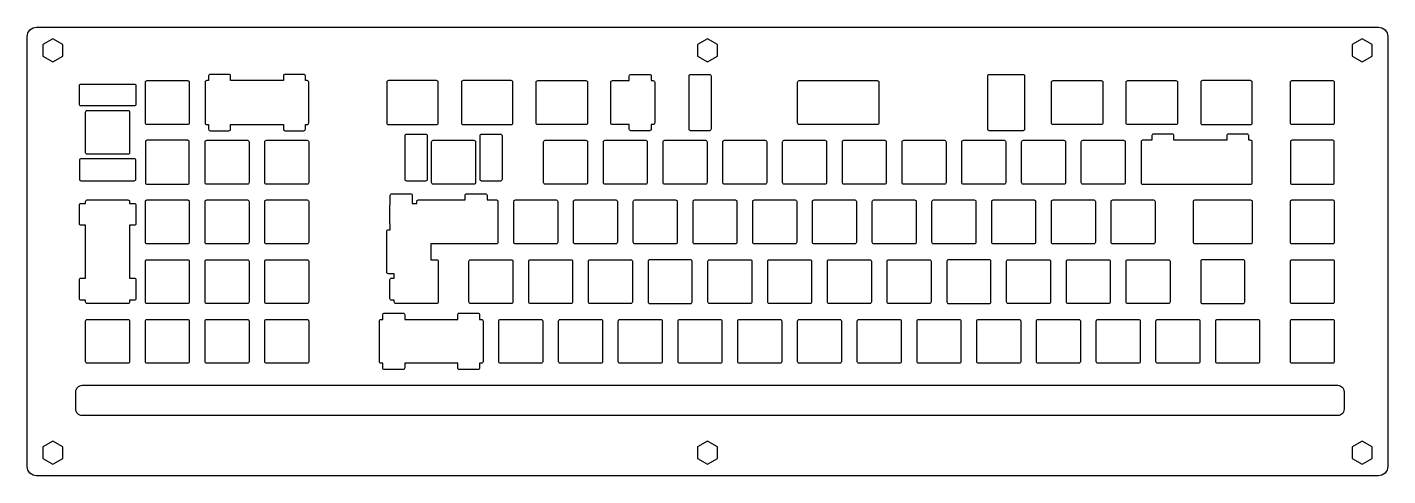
# Model space of a CAD drawing. Header units: millimetres. Extents: x -309 to 125, y 50 to 194.
import ezdxf

# ---------------------------------------------------------------- set-up
doc = ezdxf.new("R2010")
doc.units = ezdxf.units.MM
doc.layers.get('0').update_dxf_attribs({"linetype": 'CONTINUOUS'})

msp = doc.modelspace()

# ---------------------------------------------------------------- linework, layer by layer
for points in [[(-308.66, 53.36), (-308.66, 190.54, -0.414214), (-305.66, 193.54), (122.21, 193.54, -0.414214), (125.21, 190.54), (125.21, 53.36, -0.414214), (122.21, 50.36), (-305.66, 50.36, -0.414214)], [(-226.96, 162.49), (-226.96, 160.99, 0.414214), (-226.46, 160.49), (-220.46, 160.49, 0.414214), (-219.96, 160.99), (-219.96, 162.49), (-219.37, 162.49, 0.414214), (-218.87, 162.99), (-218.87, 175.99, 0.414214), (-219.37, 176.49), (-219.96, 176.49), (-219.96, 177.99, 0.414214), (-220.46, 178.49), (-226.46, 178.49, 0.414214), (-226.96, 177.99), (-226.96, 176.49), (-243.83, 176.49), (-243.83, 177.99, 0.414214), (-244.33, 178.49), (-250.33, 178.49, 0.414214), (-250.83, 177.99), (-250.83, 176.49), (-251.42, 176.49, 0.414214), (-251.92, 175.99), (-251.92, 162.99, 0.414214), (-251.42, 162.49), (-250.83, 162.49), (-250.83, 160.99, 0.414214), (-250.33, 160.49), (-244.33, 160.49, 0.414214), (-243.83, 160.99), (-243.83, 162.49)], [(-108.54, 162.99, -0.414214), (-109.04, 162.49), (-109.66, 162.49), (-109.66, 160.99, -0.414214), (-110.16, 160.49), (-116.16, 160.49, -0.414214), (-116.66, 160.99), (-116.66, 162.49), (-122.04, 162.49, -0.414214), (-122.54, 162.99), (-122.54, 175.99, -0.414214), (-122.04, 176.49), (-116.66, 176.49), (-116.66, 177.99, -0.414214), (-116.16, 178.49), (-110.16, 178.49, -0.414214), (-109.66, 177.99), (-109.66, 176.49), (-109.04, 176.49, -0.414214), (-108.54, 175.99)], [(-91.1, 178.49, -0.414214), (-90.6, 177.99), (-90.6, 160.99, -0.414214), (-91.1, 160.49), (-97.1, 160.49, -0.414214), (-97.6, 160.99), (-97.6, 177.99, -0.414214), (-97.1, 178.49)], [(8.9, 178.49, -0.414214), (9.4, 177.99), (9.4, 160.99, -0.414214), (8.9, 160.49), (-1.86, 160.49, -0.414214), (-2.36, 160.99), (-2.36, 177.99, -0.414214), (-1.86, 178.49)], [(-274.02, 168.91, -0.414214), (-274.52, 168.41), (-291.52, 168.41, -0.414214), (-292.02, 168.91), (-292.02, 174.91, -0.414214), (-291.52, 175.41), (-274.52, 175.41, -0.414214), (-274.02, 174.91)], [(-270.47, 162.49, -0.414214), (-270.97, 162.99), (-270.97, 175.99, -0.414214), (-270.47, 176.49), (-257.47, 176.49, -0.414214), (-256.97, 175.99), (-256.97, 162.99, -0.414214), (-257.47, 162.49)], [(-177.59, 162.99), (-177.59, 175.99, 0.414214), (-178.09, 176.49), (-193.47, 176.49, 0.414214), (-193.97, 175.99), (-193.97, 162.99, 0.414214), (-193.47, 162.49), (-178.09, 162.49, 0.414214)], [(-169.66, 162.49), (-154.28, 162.49, 0.414214), (-153.78, 162.99), (-153.78, 175.99, 0.414214), (-154.28, 176.49), (-169.66, 176.49, 0.414214), (-170.16, 175.99), (-170.16, 162.99, 0.414214)], [(-129.97, 162.99, -0.414214), (-130.47, 162.49), (-145.85, 162.49, -0.414214), (-146.35, 162.99), (-146.35, 175.99, -0.414214), (-145.85, 176.49), (-130.47, 176.49, -0.414214), (-129.97, 175.99)], [(-37.1, 162.99, -0.414214), (-37.6, 162.49), (-62.51, 162.49, -0.414214), (-63.01, 162.99), (-63.01, 175.99, -0.414214), (-62.51, 176.49), (-37.6, 176.49, -0.414214), (-37.1, 175.99)], [(34.34, 162.99, -0.414214), (33.84, 162.49), (18.46, 162.49, -0.414214), (17.96, 162.99), (17.96, 175.99, -0.414214), (18.46, 176.49), (33.84, 176.49, -0.414214), (34.34, 175.99)], [(58.15, 162.99, -0.414214), (57.65, 162.49), (42.27, 162.49, -0.414214), (41.77, 162.99), (41.77, 175.99, -0.414214), (42.27, 176.49), (57.65, 176.49, -0.414214), (58.15, 175.99)], [(66.08, 162.49), (81.46, 162.49, 0.414214), (81.96, 162.99), (81.96, 175.99, 0.414214), (81.46, 176.49), (66.08, 176.49, 0.414214), (65.58, 175.99), (65.58, 162.99, 0.414214)], [(108.16, 162.99, -0.414214), (107.66, 162.49), (94.66, 162.49, -0.414214), (94.16, 162.99), (94.16, 175.99, -0.414214), (94.66, 176.49), (107.66, 176.49, -0.414214), (108.16, 175.99)], [(-290.02, 166.47, -0.414214), (-289.52, 166.97), (-276.52, 166.97, -0.414214), (-276.02, 166.47), (-276.02, 153.47, -0.414214), (-276.52, 152.97), (-289.52, 152.97, -0.414214), (-290.02, 153.47)], [(-256.97, 143.94), (-256.97, 156.94, 0.414214), (-257.47, 157.44), (-270.47, 157.44, 0.414214), (-270.97, 156.94), (-270.97, 143.94, 0.414214), (-270.47, 143.44), (-257.47, 143.44, 0.414214)], [(-237.92, 143.94, -0.414214), (-238.42, 143.44), (-251.42, 143.44, -0.414214), (-251.92, 143.94), (-251.92, 156.94, -0.414214), (-251.42, 157.44), (-238.42, 157.44, -0.414214), (-237.92, 156.94)], [(-218.87, 143.94, -0.414214), (-219.37, 143.44), (-232.37, 143.44, -0.414214), (-232.87, 143.94), (-232.87, 156.94, -0.414214), (-232.37, 157.44), (-219.37, 157.44, -0.414214), (-218.87, 156.94)], [(-181.12, 144.94, -0.414214), (-181.62, 144.44), (-187.62, 144.44, -0.414214), (-188.12, 144.94), (-188.12, 158.94, -0.414214), (-187.62, 159.44), (-181.62, 159.44, -0.414214), (-181.12, 158.94)], [(-165.69, 143.94, -0.414214), (-166.19, 143.44), (-179.19, 143.44, -0.414214), (-179.69, 143.94), (-179.69, 156.94, -0.414214), (-179.19, 157.44), (-166.19, 157.44, -0.414214), (-165.69, 156.94)], [(-157.25, 144.94, -0.414214), (-157.75, 144.44), (-163.75, 144.44, -0.414214), (-164.25, 144.94), (-164.25, 158.94, -0.414214), (-163.75, 159.44), (-157.75, 159.44, -0.414214), (-157.25, 158.94)], [(-129.97, 143.94, -0.414214), (-130.47, 143.44), (-143.47, 143.44, -0.414214), (-143.97, 143.94), (-143.97, 156.94, -0.414214), (-143.47, 157.44), (-130.47, 157.44, -0.414214), (-129.97, 156.94)], [(-124.42, 143.44, -0.414214), (-124.92, 143.94), (-124.92, 156.94, -0.414214), (-124.42, 157.44), (-111.42, 157.44, -0.414214), (-110.92, 156.94), (-110.92, 143.94, -0.414214), (-111.42, 143.44)], [(-91.87, 143.94, -0.414214), (-92.37, 143.44), (-105.37, 143.44, -0.414214), (-105.87, 143.94), (-105.87, 156.94, -0.414214), (-105.37, 157.44), (-92.37, 157.44, -0.414214), (-91.87, 156.94)], [(-72.82, 143.94, -0.414214), (-73.32, 143.44), (-86.32, 143.44, -0.414214), (-86.82, 143.94), (-86.82, 156.94, -0.414214), (-86.32, 157.44), (-73.32, 157.44, -0.414214), (-72.82, 156.94)], [(-67.27, 143.44, -0.414214), (-67.77, 143.94), (-67.77, 156.94, -0.414214), (-67.27, 157.44), (-54.27, 157.44, -0.414214), (-53.77, 156.94), (-53.77, 143.94, -0.414214), (-54.27, 143.44)], [(-48.22, 143.44, -0.414214), (-48.72, 143.94), (-48.72, 156.94, -0.414214), (-48.22, 157.44), (-35.22, 157.44, -0.414214), (-34.72, 156.94), (-34.72, 143.94, -0.414214), (-35.22, 143.44)], [(-15.67, 143.94, -0.414214), (-16.17, 143.44), (-29.17, 143.44, -0.414214), (-29.67, 143.94), (-29.67, 156.94, -0.414214), (-29.17, 157.44), (-16.17, 157.44, -0.414214), (-15.67, 156.94)], [(3.38, 143.94, -0.414214), (2.88, 143.44), (-10.12, 143.44, -0.414214), (-10.62, 143.94), (-10.62, 156.94, -0.414214), (-10.12, 157.44), (2.88, 157.44, -0.414214), (3.38, 156.94)], [(8.93, 143.44, -0.414214), (8.43, 143.94), (8.43, 156.94, -0.414214), (8.93, 157.44), (21.93, 157.44, -0.414214), (22.43, 156.94), (22.43, 143.94, -0.414214), (21.93, 143.44)], [(41.48, 143.94, -0.414214), (40.98, 143.44), (27.98, 143.44, -0.414214), (27.48, 143.94), (27.48, 156.94, -0.414214), (27.98, 157.44), (40.98, 157.44, -0.414214), (41.48, 156.94)], [(73.88, 157.44), (57, 157.44), (57, 158.94, 0.414214), (56.5, 159.44), (50.5, 159.44, 0.414214), (50, 158.94), (50, 157.44), (47.03, 157.44, 0.414214), (46.53, 156.94), (46.53, 143.94, 0.414214), (47.03, 143.44), (81.46, 143.44, 0.414214), (81.96, 143.94), (81.96, 156.94, 0.414214), (81.46, 157.44), (80.88, 157.44), (80.88, 158.94, 0.414214), (80.38, 159.44), (74.38, 159.44, 0.414214), (73.88, 158.94)], [(108.16, 143.94), (108.16, 156.94, 0.414214), (107.66, 157.44), (94.66, 157.44, 0.414214), (94.16, 156.94), (94.16, 143.94, 0.414214), (94.66, 143.44), (107.66, 143.44, 0.414214)], [(-291.52, 144.53), (-274.52, 144.53, 0.414214), (-274.02, 145.03), (-274.02, 151.03, 0.414214), (-274.52, 151.53), (-291.52, 151.53, 0.414214), (-292.02, 151.03), (-292.02, 145.03, 0.414214)], [(-192.47, 106.43, -0.414214), (-192.97, 106.93), (-192.97, 112.93, -0.414214), (-192.47, 113.43), (-191.59, 113.43), (-191.59, 114.87), (-193.47, 114.87, -0.414214), (-193.97, 115.37), (-193.97, 128.37, -0.414214), (-193.47, 128.87), (-192.89, 128.87), (-192.89, 130.52, -0.150834), (-192.97, 130.81), (-192.97, 136.81, -0.150834), (-192.89, 137.09), (-192.89, 139.89, -0.414214), (-192.39, 140.39), (-186.39, 140.39, -0.414214), (-185.89, 139.89), (-185.89, 137.31), (-184.45, 137.31), (-184.45, 137.89, -0.414214), (-183.95, 138.39), (-169.01, 138.39), (-169.01, 139.89, -0.414214), (-168.51, 140.39), (-162.51, 140.39, -0.414214), (-162.01, 139.89), (-162.01, 138.39), (-159.04, 138.39, -0.414214), (-158.54, 137.89), (-158.54, 124.89, -0.414214), (-159.04, 124.39), (-179.97, 124.39), (-179.97, 119.34), (-178.09, 119.34, -0.414214), (-177.59, 118.84), (-177.59, 105.84, -0.414214), (-178.09, 105.34), (-191.09, 105.34, -0.414214), (-191.59, 105.84), (-191.59, 106.43)], [(-289.52, 105.34, -0.414214), (-290.02, 105.84), (-290.02, 106.43), (-291.52, 106.43, -0.414214), (-292.02, 106.93), (-292.02, 112.93, -0.414214), (-291.52, 113.43), (-290.02, 113.43), (-290.02, 130.31), (-291.52, 130.31, -0.414214), (-292.02, 130.81), (-292.02, 136.81, -0.414214), (-291.52, 137.31), (-290.02, 137.31), (-290.02, 137.89, -0.414214), (-289.52, 138.39), (-276.52, 138.39, -0.414214), (-276.02, 137.89), (-276.02, 137.31), (-274.52, 137.31, -0.414214), (-274.02, 136.81), (-274.02, 130.81, -0.414214), (-274.52, 130.31), (-276.02, 130.31), (-276.02, 113.43), (-274.52, 113.43, -0.414214), (-274.02, 112.93), (-274.02, 106.93, -0.414214), (-274.52, 106.43), (-276.02, 106.43), (-276.02, 105.84, -0.414214), (-276.52, 105.34)], [(-256.97, 124.89, -0.414214), (-257.47, 124.39), (-270.47, 124.39, -0.414214), (-270.97, 124.89), (-270.97, 137.89, -0.414214), (-270.47, 138.39), (-257.47, 138.39, -0.414214), (-256.97, 137.89)], [(-237.92, 124.89, -0.414214), (-238.42, 124.39), (-251.42, 124.39, -0.414214), (-251.92, 124.89), (-251.92, 137.89, -0.414214), (-251.42, 138.39), (-238.42, 138.39, -0.414214), (-237.92, 137.89)], [(-218.87, 124.89, -0.414214), (-219.37, 124.39), (-232.37, 124.39, -0.414214), (-232.87, 124.89), (-232.87, 137.89, -0.414214), (-232.37, 138.39), (-219.37, 138.39, -0.414214), (-218.87, 137.89)], [(-139.49, 124.89, -0.414214), (-139.99, 124.39), (-152.99, 124.39, -0.414214), (-153.49, 124.89), (-153.49, 137.89, -0.414214), (-152.99, 138.39), (-139.99, 138.39, -0.414214), (-139.49, 137.89)], [(-120.44, 124.89, -0.414214), (-120.94, 124.39), (-133.94, 124.39, -0.414214), (-134.44, 124.89), (-134.44, 137.89, -0.414214), (-133.94, 138.39), (-120.94, 138.39, -0.414214), (-120.44, 137.89)], [(-101.39, 124.89, -0.414214), (-101.89, 124.39), (-114.89, 124.39, -0.414214), (-115.39, 124.89), (-115.39, 137.89, -0.414214), (-114.89, 138.39), (-101.89, 138.39, -0.414214), (-101.39, 137.89)], [(-82.34, 124.89, -0.414214), (-82.84, 124.39), (-95.84, 124.39, -0.414214), (-96.34, 124.89), (-96.34, 137.89, -0.414214), (-95.84, 138.39), (-82.84, 138.39, -0.414214), (-82.34, 137.89)], [(-63.29, 124.89, -0.414214), (-63.79, 124.39), (-76.79, 124.39, -0.414214), (-77.29, 124.89), (-77.29, 137.89, -0.414214), (-76.79, 138.39), (-63.79, 138.39, -0.414214), (-63.29, 137.89)], [(-44.24, 124.89, -0.414214), (-44.74, 124.39), (-57.74, 124.39, -0.414214), (-58.24, 124.89), (-58.24, 137.89, -0.414214), (-57.74, 138.39), (-44.74, 138.39, -0.414214), (-44.24, 137.89)], [(-25.19, 124.89, -0.414214), (-25.69, 124.39), (-38.69, 124.39, -0.414214), (-39.19, 124.89), (-39.19, 137.89, -0.414214), (-38.69, 138.39), (-25.69, 138.39, -0.414214), (-25.19, 137.89)], [(-6.14, 124.89, -0.414214), (-6.64, 124.39), (-19.64, 124.39, -0.414214), (-20.14, 124.89), (-20.14, 137.89, -0.414214), (-19.64, 138.39), (-6.64, 138.39, -0.414214), (-6.14, 137.89)], [(-0.59, 124.39, -0.414214), (-1.09, 124.89), (-1.09, 137.89, -0.414214), (-0.59, 138.39), (12.41, 138.39, -0.414214), (12.91, 137.89), (12.91, 124.89, -0.414214), (12.41, 124.39)], [(31.96, 124.89, -0.414214), (31.46, 124.39), (18.46, 124.39, -0.414214), (17.96, 124.89), (17.96, 137.89, -0.414214), (18.46, 138.39), (31.46, 138.39, -0.414214), (31.96, 137.89)], [(51.01, 124.89, -0.414214), (50.51, 124.39), (37.51, 124.39, -0.414214), (37.01, 124.89), (37.01, 137.89, -0.414214), (37.51, 138.39), (50.51, 138.39, -0.414214), (51.01, 137.89)], [(81.96, 124.89, -0.414214), (81.46, 124.39), (63.7, 124.39, -0.414214), (63.2, 124.89), (63.2, 137.89, -0.414214), (63.7, 138.39), (81.46, 138.39, -0.414214), (81.96, 137.89)], [(108.16, 124.89, -0.414214), (107.66, 124.39), (94.66, 124.39, -0.414214), (94.16, 124.89), (94.16, 137.89, -0.414214), (94.66, 138.39), (107.66, 138.39, -0.414214), (108.16, 137.89)], [(-256.97, 105.84, -0.414214), (-257.47, 105.34), (-270.47, 105.34, -0.414214), (-270.97, 105.84), (-270.97, 118.84, -0.414214), (-270.47, 119.34), (-257.47, 119.34, -0.414214), (-256.97, 118.84)], [(-237.92, 105.84, -0.414214), (-238.42, 105.34), (-251.42, 105.34, -0.414214), (-251.92, 105.84), (-251.92, 118.84, -0.414214), (-251.42, 119.34), (-238.42, 119.34, -0.414214), (-237.92, 118.84)], [(-218.87, 105.84, -0.414214), (-219.37, 105.34), (-232.37, 105.34, -0.414214), (-232.87, 105.84), (-232.87, 118.84, -0.414214), (-232.37, 119.34), (-219.37, 119.34, -0.414214), (-218.87, 118.84)], [(-153.78, 105.84, -0.414214), (-154.28, 105.34), (-167.28, 105.34, -0.414214), (-167.78, 105.84), (-167.78, 118.84, -0.414214), (-167.28, 119.34), (-154.28, 119.34, -0.414214), (-153.78, 118.84)], [(-134.73, 105.84, -0.414214), (-135.23, 105.34), (-148.23, 105.34, -0.414214), (-148.73, 105.84), (-148.73, 118.84, -0.414214), (-148.23, 119.34), (-135.23, 119.34, -0.414214), (-134.73, 118.84)], [(-115.68, 105.84, -0.414214), (-116.18, 105.34), (-129.18, 105.34, -0.414214), (-129.68, 105.84), (-129.68, 118.84, -0.414214), (-129.18, 119.34), (-116.18, 119.34, -0.414214), (-115.68, 118.84)], [(-96.63, 105.84), (-96.63, 118.84, 0.414214), (-97.13, 119.34), (-110.13, 119.34, 0.414214), (-110.63, 118.84), (-110.63, 105.84, 0.414214), (-110.13, 105.34), (-97.13, 105.34, 0.414214)], [(-91.08, 105.34, -0.414214), (-91.58, 105.84), (-91.58, 118.84, -0.414214), (-91.08, 119.34), (-78.08, 119.34, -0.414214), (-77.58, 118.84), (-77.58, 105.84, -0.414214), (-78.08, 105.34)], [(-72.03, 105.34, -0.414214), (-72.53, 105.84), (-72.53, 118.84, -0.414214), (-72.03, 119.34), (-59.03, 119.34, -0.414214), (-58.53, 118.84), (-58.53, 105.84, -0.414214), (-59.03, 105.34)], [(-39.48, 105.84, -0.414214), (-39.98, 105.34), (-52.98, 105.34, -0.414214), (-53.48, 105.84), (-53.48, 118.84, -0.414214), (-52.98, 119.34), (-39.98, 119.34, -0.414214), (-39.48, 118.84)], [(-20.43, 105.84, -0.414214), (-20.93, 105.34), (-33.93, 105.34, -0.414214), (-34.43, 105.84), (-34.43, 118.84, -0.414214), (-33.93, 119.34), (-20.93, 119.34, -0.414214), (-20.43, 118.84)], [(-1.38, 105.84), (-1.38, 118.84, 0.414214), (-1.88, 119.34), (-14.88, 119.34, 0.414214), (-15.38, 118.84), (-15.38, 105.84, 0.414214), (-14.88, 105.34), (-1.88, 105.34, 0.414214)], [(17.67, 105.84, -0.414214), (17.17, 105.34), (4.17, 105.34, -0.414214), (3.67, 105.84), (3.67, 118.84, -0.414214), (4.17, 119.34), (17.17, 119.34, -0.414214), (17.67, 118.84)], [(36.72, 105.84, -0.414214), (36.22, 105.34), (23.22, 105.34, -0.414214), (22.72, 105.84), (22.72, 118.84, -0.414214), (23.22, 119.34), (36.22, 119.34, -0.414214), (36.72, 118.84)], [(55.77, 105.84, -0.414214), (55.27, 105.34), (42.27, 105.34, -0.414214), (41.77, 105.84), (41.77, 118.84, -0.414214), (42.27, 119.34), (55.27, 119.34, -0.414214), (55.77, 118.84)], [(79.58, 105.84), (79.58, 118.84, 0.414214), (79.08, 119.34), (66.08, 119.34, 0.414214), (65.58, 118.84), (65.58, 105.84, 0.414214), (66.08, 105.34), (79.08, 105.34, 0.414214)], [(108.16, 105.84, -0.414214), (107.66, 105.34), (94.66, 105.34, -0.414214), (94.16, 105.84), (94.16, 118.84, -0.414214), (94.66, 119.34), (107.66, 119.34, -0.414214), (108.16, 118.84)], [(-276.02, 86.79, -0.414214), (-276.52, 86.29), (-289.52, 86.29, -0.414214), (-290.02, 86.79), (-290.02, 99.79, -0.414214), (-289.52, 100.29), (-276.52, 100.29, -0.414214), (-276.02, 99.79)], [(-256.97, 86.79, -0.414214), (-257.47, 86.29), (-270.47, 86.29, -0.414214), (-270.97, 86.79), (-270.97, 99.79, -0.414214), (-270.47, 100.29), (-257.47, 100.29, -0.414214), (-256.97, 99.79)], [(-251.42, 86.29, -0.414214), (-251.92, 86.79), (-251.92, 99.79, -0.414214), (-251.42, 100.29), (-238.42, 100.29, -0.414214), (-237.92, 99.79), (-237.92, 86.79, -0.414214), (-238.42, 86.29)], [(-218.87, 86.79, -0.414214), (-219.37, 86.29), (-232.37, 86.29, -0.414214), (-232.87, 86.79), (-232.87, 99.79, -0.414214), (-232.37, 100.29), (-219.37, 100.29, -0.414214), (-218.87, 99.79)], [(-163.31, 86.79, -0.414214), (-163.81, 86.29), (-164.39, 86.29), (-164.39, 84.79, -0.414214), (-164.89, 84.29), (-170.89, 84.29, -0.414214), (-171.39, 84.79), (-171.39, 86.29), (-188.27, 86.29), (-188.27, 84.79, -0.414214), (-188.77, 84.29), (-194.77, 84.29, -0.414214), (-195.27, 84.79), (-195.27, 86.29), (-195.86, 86.29, -0.414214), (-196.36, 86.79), (-196.36, 99.79, -0.414214), (-195.86, 100.29), (-195.27, 100.29), (-195.27, 101.79, -0.414214), (-194.77, 102.29), (-188.77, 102.29, -0.414214), (-188.27, 101.79), (-188.27, 100.29), (-171.39, 100.29), (-171.39, 101.79, -0.414214), (-170.89, 102.29), (-164.89, 102.29, -0.414214), (-164.39, 101.79), (-164.39, 100.29), (-163.81, 100.29, -0.414214), (-163.31, 99.79)], [(-144.26, 86.79, -0.414214), (-144.76, 86.29), (-157.76, 86.29, -0.414214), (-158.26, 86.79), (-158.26, 99.79, -0.414214), (-157.76, 100.29), (-144.76, 100.29, -0.414214), (-144.26, 99.79)], [(-125.21, 86.79, -0.414214), (-125.71, 86.29), (-138.71, 86.29, -0.414214), (-139.21, 86.79), (-139.21, 99.79, -0.414214), (-138.71, 100.29), (-125.71, 100.29, -0.414214), (-125.21, 99.79)], [(-106.16, 86.79, -0.414214), (-106.66, 86.29), (-119.66, 86.29, -0.414214), (-120.16, 86.79), (-120.16, 99.79, -0.414214), (-119.66, 100.29), (-106.66, 100.29, -0.414214), (-106.16, 99.79)], [(-87.11, 86.79, -0.414214), (-87.61, 86.29), (-100.61, 86.29, -0.414214), (-101.11, 86.79), (-101.11, 99.79, -0.414214), (-100.61, 100.29), (-87.61, 100.29, -0.414214), (-87.11, 99.79)], [(-68.06, 86.79, -0.414214), (-68.56, 86.29), (-81.56, 86.29, -0.414214), (-82.06, 86.79), (-82.06, 99.79, -0.414214), (-81.56, 100.29), (-68.56, 100.29, -0.414214), (-68.06, 99.79)], [(-49.01, 86.79, -0.414214), (-49.51, 86.29), (-62.51, 86.29, -0.414214), (-63.01, 86.79), (-63.01, 99.79, -0.414214), (-62.51, 100.29), (-49.51, 100.29, -0.414214), (-49.01, 99.79)], [(-29.96, 86.79, -0.414214), (-30.46, 86.29), (-43.46, 86.29, -0.414214), (-43.96, 86.79), (-43.96, 99.79, -0.414214), (-43.46, 100.29), (-30.46, 100.29, -0.414214), (-29.96, 99.79)], [(-10.91, 86.79, -0.414214), (-11.41, 86.29), (-24.41, 86.29, -0.414214), (-24.91, 86.79), (-24.91, 99.79, -0.414214), (-24.41, 100.29), (-11.41, 100.29, -0.414214), (-10.91, 99.79)], [(8.14, 86.79, -0.414214), (7.64, 86.29), (-5.36, 86.29, -0.414214), (-5.86, 86.79), (-5.86, 99.79, -0.414214), (-5.36, 100.29), (7.64, 100.29, -0.414214), (8.14, 99.79)], [(27.19, 86.79, -0.414214), (26.69, 86.29), (13.69, 86.29, -0.414214), (13.19, 86.79), (13.19, 99.79, -0.414214), (13.69, 100.29), (26.69, 100.29, -0.414214), (27.19, 99.79)], [(46.24, 86.79, -0.414214), (45.74, 86.29), (32.74, 86.29, -0.414214), (32.24, 86.79), (32.24, 99.79, -0.414214), (32.74, 100.29), (45.74, 100.29, -0.414214), (46.24, 99.79)], [(65.29, 86.79, -0.414214), (64.79, 86.29), (51.79, 86.29, -0.414214), (51.29, 86.79), (51.29, 99.79, -0.414214), (51.79, 100.29), (64.79, 100.29, -0.414214), (65.29, 99.79)], [(84.34, 86.79, -0.414214), (83.84, 86.29), (70.84, 86.29, -0.414214), (70.34, 86.79), (70.34, 99.79, -0.414214), (70.84, 100.29), (83.84, 100.29, -0.414214), (84.34, 99.79)], [(108.16, 86.79, -0.414214), (107.66, 86.29), (94.66, 86.29, -0.414214), (94.16, 86.79), (94.16, 99.79, -0.414214), (94.66, 100.29), (107.66, 100.29, -0.414214), (108.16, 99.79)], [(109.28, 79.24, -0.414214), (111.28, 77.24), (111.28, 71.58, -0.414214), (109.28, 69.58), (-291.14, 69.58, -0.414214), (-293.14, 71.58), (-293.14, 77.24, -0.414214), (-291.14, 79.24)]]:
    msp.add_lwpolyline(points, format="xyb", close=True)
for points in [[(-303.66, 184.29), (-300.46, 182.44), (-297.26, 184.29), (-297.26, 187.99), (-300.46, 189.84), (-303.66, 187.99)], [(-88.52, 184.29), (-88.52, 187.99), (-91.72, 189.84), (-94.93, 187.99), (-94.93, 184.29), (-91.72, 182.44)], [(113.81, 184.28), (117.02, 182.44), (120.22, 184.3), (120.21, 188), (117, 189.84), (113.8, 187.98)], [(-300.46, 61.46), (-303.66, 59.61), (-303.66, 55.91), (-300.46, 54.06), (-297.26, 55.91), (-297.26, 59.61)], [(-94.93, 59.61), (-94.93, 55.91), (-91.72, 54.06), (-88.52, 55.91), (-88.52, 59.61), (-91.72, 61.46)], [(113.81, 55.91), (117.01, 54.06), (120.22, 55.91), (120.22, 59.61), (117.01, 61.46), (113.81, 59.61)]]:
    msp.add_lwpolyline(points, close=True)

doc.saveas('drawing.dxf')
